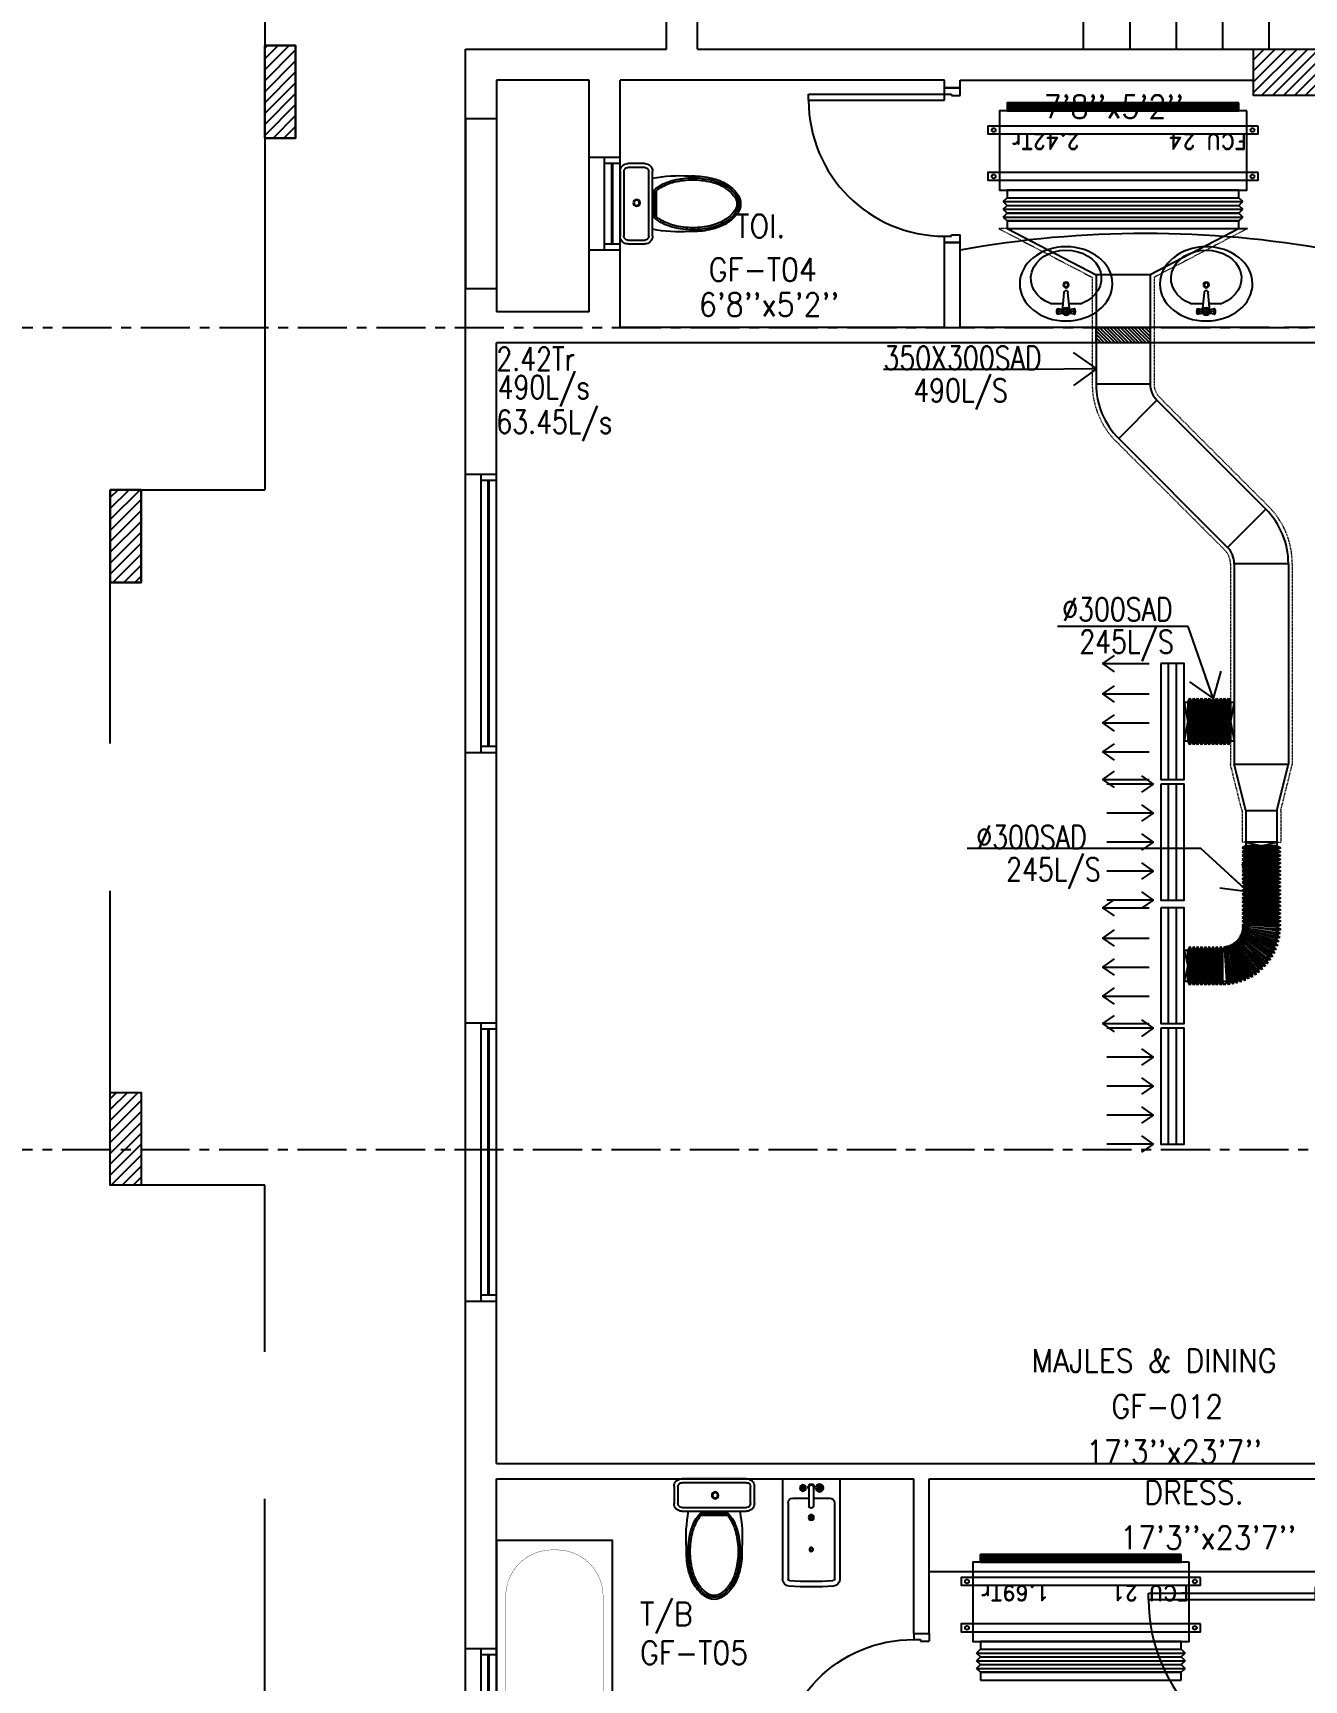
# Model space of a CAD drawing. Header units: millimetres. Extents: x -1288794 to 2153086, y -2701644 to -1428868.
# Drawn here: x 965109 to 973335, y -1504121 to -1493463 of the extents above; entities that cross this region are included whole.
import ezdxf

# ---------------------------------------------------------------- set-up
doc = ezdxf.new("R2010")
doc.units = ezdxf.units.MM
doc.header["$LTSCALE"] = 100
for name, pattern in [('CENTER', [50.8, 31.75, -6.35, 6.35, -6.35]), ('DASHED2', [9.525, 6.35, -3.175]), ('HIDDEN', [9.525, 6.35, -3.175])]:
    doc.linetypes.add(name, pattern=pattern)
for name, color, linetype in [('A-ANNO-TEXT', 8, 'Continuous'), ('A-DOOR', 4, 'Continuous'), ('A-FLOR-OVHD', 4, 'DASHED2'), ('A-FLOR-PFIX', 8, 'Continuous'), ('A-FLOR-SPCL', 8, 'Continuous'), ('A-GLAZ', 5, 'Continuous'), ('A-GRID', 253, 'CENTER'), ('A-WALL-FULL', 8, 'Continuous'), ('AC-FD', 1, 'Continuous'), ('AC-HLTEXT', 100, 'Continuous'), ('AC-SAD', 3, 'Continuous'), ('AC-SAD TEXT', 3, 'Continuous'), ('FCU-AC', 160, 'Continuous'), ('RETURN GRILL RIGHT', 1, 'Continuous'), ('S-COL- HACT.', 9, 'Continuous'), ('S-COL.', 8, 'Continuous'), ('SUPPLY GRILL RIGHT', 3, 'Continuous')]:
    doc.layers.add(name, color=color, linetype=linetype)
doc.layers.add('INSULATION', color=1, linetype='Continuous', lineweight=5)
doc.styles.add('ROMAND', font='romand')
doc.styles.add('ROMANS', font='romans.shx', dxfattribs={"width": 0.8})
doc.styles.add('SIMPLEX', font='simplex.shx', dxfattribs={"width": 0.8})
doc.dimstyles.new('100 of DIM2', dxfattribs={"dimscale": 0, "dimtxt": 200, "dimasz": 150, "dimexe": 75, "dimexo": 200, "dimgap": 75, "dimtad": 1, "dimdec": 0, "dimrnd": 5, "dimzin": 0, "dimdsep": 46, "dimtxsty": 'ROMANS', "dimblk": 'ARCHTICK', "dimcen": 100, "dimclrd": 94, "dimclre": 94, "dimclrt": 2, "dimadec": 0, "dimazin": 0, "dimtfac": 1, "dimtdec": 0, "dimtofl": 0, "dimtmove": 2, "dimatfit": 3, "dimldrblk": 'OPEN90', "dimfxl": 75, "dimtolj": 1, "dimtzin": 0, "dimarcsym": 0})
pattern_1 = [(45, (2089964.023, -1109556.65), (-35.355339, 35.355339), [])]

# ---------------------------------------------------------------- blocks, each defined once
blk = doc.blocks.new('BIDET-1')
for p, q in [((175, 0), (-175, 0)), ((-185, -10), (-185, -649)), ((-39, -59), (-69, -59)), ((-54, -44), (-54, -74)), ((-15, -54), (-15, -174)), ((15, -54), (15, -174)), ((39, -59), (69, -59)), ((54, -44), (54, -74)), ((185, -10), (185, -649)), ((-150, -155), (-150, -649)), ((-15, -125), (-120, -125)), ((120, -125), (15, -125)), ((150, -155), (150, -649)), ((12, -250), (-12, -250)), ((-9, -259), (9, -241)), ((-9, -241), (9, -259)), ((0, -238), (0, -262))]:
    blk.add_line(p, q)
for centre, radius in [((-54, -59), 25), ((-54, -59), 20), ((-54, -59), 15.2), ((-54, -59), 10.2), ((54, -59), 20), ((54, -59), 15.2), ((54, -59), 10.2), ((0, -250), 17.5), ((0, -250), 12.5), ((0, -457), 12.5), ((0, -457), 10)]:
    blk.add_circle(centre, radius)
for centre, radius, start, end in [((-175, -10), 10, 90, 180), ((175, -10), 10, 0, 90), ((0, -54), 20, 318.5904, 221.4096), ((0, -54), 15, 0, 180), ((-120, -155), 30, 90, 180), ((0, -174), 15, 180, 0), ((120, -155), 30, 0, 90), ((-140, -649), 45, 180, 265.2062), ((-140, -649), 10, 180, 265.2062), ((0, 1020), 1720, 265.2062, 274.7938), ((0, 1020), 1685, 265.2062, 274.7938), ((140, -649), 10, 274.7938, 0), ((140, -649), 45, 274.7938, 0)]:
    blk.add_arc(centre, radius, start, end)
blk = doc.blocks.new('D-120-R1')
for p, q in [((-80, 1180), (-40, 1180)), ((-80, 1180), (-80, 100)), ((-40, 1180), (-40, 55)), ((-1200, 100), (-1160, 100)), ((-1200, 100), (-1200, 0)), ((-1160, 100), (-1160, 55)), ((-1160, 55), (-1150, 55)), ((-1150, 55), (-1150, 0)), ((-80, 100), (0, 100)), ((-50, 55), (-40, 55)), ((-50, 55), (-50, 0)), ((-50, 0), (0, 0)), ((0, 100), (0, 0)), ((-1200, 0), (-1150, 0))]:
    blk.add_line(p, q)
at = {"linetype": 'Continuous'}
blk.add_arc((-80, 100), 1080, 90, 180, dxfattribs=at)
blk = doc.blocks.new('D-100-R1')
for p, q in [((-80, 980), (-80, 100)), ((-80, 980), (-40, 980)), ((-40, 980), (-40, 55)), ((-1000, 100), (-1000, 0)), ((-1000, 100), (-960, 100)), ((-960, 100), (-960, 55)), ((-960, 55), (-950, 55)), ((-950, 55), (-950, 0)), ((-80, 100), (0, 100)), ((-50, 55), (-50, 0)), ((-50, 55), (-40, 55)), ((-50, 0), (0, 0)), ((0, 100), (0, 0)), ((-1000, 0), (-950, 0))]:
    blk.add_line(p, q)
at = {"linetype": 'Continuous'}
blk.add_arc((-80, 100), 880, 90, 180, dxfattribs=at)
blk = doc.blocks.new('WC-1')
for p, q in [((-210, 0), (210, 0)), ((-260, -160), (-260, -50)), ((-235, -160), (-235, -50)), ((-210, -25), (210, -25)), ((235, -50), (235, -160)), ((260, -50), (260, -160)), ((210, -185), (-210, -185)), ((210, -210), (-210, -210)), ((91, -223), (-91, -223)), ((86, -235), (-86, -235))]:
    blk.add_line(p, q)
for radius in [22.1, 17.1]:
    blk.add_circle((-6, -107), radius)
for centre, radius, start, end in [((-210, -50), 50, 90, 180), ((-210, -50), 25, 90, 180), ((210, -50), 50, 360, 90), ((210, -50), 25, 360, 90), ((-210, -160), 50, 180, 270), ((-210, -160), 25, 180, 270), ((722, -383), 904, 168.9529, 184.0632), ((210, -160), 25, 270, 360), ((210, -160), 50, 270, 360), ((178, -428), 341, 149.8586, 166.4766), ((178, -428), 328, 149.8586, 166.4766), ((69, -365), 214, 138.4152, 149.8586), ((69, -365), 201, 139.9943, 149.8586), ((-69, -365), 201, 30.1414, 40.0057), ((-69, -365), 214, 30.1414, 41.5848), ((-178, -428), 328, 13.5234, 30.1414), ((-178, -428), 341, 13.5234, 30.1414), ((352, -470), 520, 166.4766, 180), ((352, -470), 507, 166.4766, 180), ((-352, -470), 507, 360, 13.5234), ((-352, -470), 520, 360, 13.5234), ((352, -470), 532, 177.5541, 180), ((352, -470), 532, 180, 193.5234), ((352, -470), 520, 180, 193.5234), ((352, -470), 507, 180, 193.5234), ((-352, -470), 507, 346.4766, 360), ((-352, -470), 520, 346.4766, 360), ((-352, -470), 532, 346.4766, 360), ((-352, -470), 532, 360, 2.4459), ((178, -512), 353, 193.5234, 210.1414), ((178, -512), 341, 193.5234, 210.1414), ((178, -512), 328, 193.5234, 210.1414), ((-178, -512), 328, 329.8586, 346.4766), ((-178, -512), 341, 329.8586, 346.4766), ((-178, -512), 353, 329.8586, 346.4766), ((69, -575), 226, 210.1414, 234.4972), ((69, -575), 214, 210.1414, 234.4972), ((69, -575), 201, 210.1414, 234.4972), ((0, -672), 83.4, 234.4972, 270), ((0, -672), 83.4, 270, 305.5028), ((-69, -575), 201, 305.5028, 329.8586), ((-69, -575), 214, 305.5028, 329.8586), ((-69, -575), 226, 305.5028, 329.8586), ((0, -672), 108, 234.4972, 270), ((0, -672), 95.9, 234.4972, 270), ((0, -672), 95.9, 270, 305.5028), ((0, -672), 108, 270, 305.5028)]:
    blk.add_arc(centre, radius, start, end)
at = {"linetype": 'Continuous', "ltscale": 50}
blk.add_arc((-722, -383), 904, 355.9368, 11.0471, dxfattribs=at)
blk = doc.blocks.new('BT-2')
blk.add_lwpolyline([(0, 750), (1700, 750), (1700, 0), (0, 0)], close=True)
at = {"const_width": 2}
blk.add_lwpolyline([(60, 690), (1340, 690, -0.414214), (1640, 390), (1640, 360, -0.414214), (1340, 60), (60, 60)], format="xyb", close=True, dxfattribs=at)
blk.add_circle((125, 375), 31.9)
blk = doc.blocks.new('W-60')
for p, q in [((600, 100), (0, 100)), ((600, 0), (0, 0)), ((40, 0), (40, 100)), ((560, 100), (560, 0))]:
    blk.add_line(p, q)
at = {"linetype": 'Continuous'}
for p, q in [((560, 53), (40, 53)), ((560, 47), (40, 47))]:
    blk.add_line(p, q, dxfattribs=at)
blk = doc.blocks.new('W-180')
for p, q in [((1800, 100), (0, 100)), ((1800, 0), (0, 0)), ((40, 0), (40, 100)), ((1760, 100), (1760, 0))]:
    blk.add_line(p, q)
at = {"linetype": 'Continuous'}
for p, q in [((1760, 53), (40, 53)), ((1760, 47), (40, 47))]:
    blk.add_line(p, q, dxfattribs=at)
blk = doc.blocks.new('LAV-2')
for p, q in [((-102, 330), (-23, 330)), ((-21, 393), (-55, 399)), ((-21, 369), (-55, 363)), ((-24, 385), (-49, 381)), ((-24, 377), (-49, 381)), ((-25, 381), (-13, 258)), ((-19, 381), (17, 381)), ((-1, 363), (-1, 399)), ((23, 381), (11, 257)), ((53, 399), (20, 393)), ((53, 363), (20, 369)), ((21, 329), (101, 329)), ((47, 381), (23, 385)), ((47, 381), (23, 376))]:
    blk.add_line(p, q)
for centre, radius in [((-1, 381), 24), ((-1, 381), 18), ((-1, 209), 18), ((-1, 209), 13.2)]:
    blk.add_circle(centre, radius)
blk.add_arc((-1, 257), 12, 179.8053, 359.8053)
for centre, major_axis, ratio in [((-1, 202), (-300, 1), 0.8), ((53, 381), (0.1, 18), 0.333333)]:
    blk.add_ellipse(centre, major_axis=major_axis, ratio=ratio)
blk.add_ellipse((-1, 166), major_axis=(-228, 1), ratio=0.8, start_param=5.174, end_param=10.533963)
at = {"extrusion": (0, 0, -1)}
blk.add_ellipse((-55, 381), major_axis=(0.1, 18), ratio=0.333333, dxfattribs=at)
for points, knots in [([(-55, 365), (-55, 366), (-55, 366), (-55, 366), (-55, 366), (-56, 367), (-56, 368), (-57, 370), (-57, 371), (-58, 374), (-58, 375), (-58, 379), (-58, 381), (-58, 386), (-58, 388), (-57, 392), (-57, 393), (-56, 394), (-56, 395), (-55, 396), (-55, 396), (-55, 396), (-55, 397), (-55, 397)], [3.378318, 3.378318, 3.378318, 3.378318, 3.519844, 3.519844, 3.66137, 3.66137, 3.925951, 3.925951, 4.190531, 4.190531, 4.455112, 4.455112, 4.86737, 4.86737, 5.279628, 5.279628, 5.565785, 5.565785, 5.785568, 5.785568, 5.957, 5.957, 6.04646, 6.04646, 6.04646, 6.04646]), ([(-55, 397), (-55, 397), (-54, 396), (-54, 396), (-54, 396), (-53, 395), (-53, 394), (-52, 392), (-52, 391), (-52, 388), (-51, 387), (-51, 383), (-51, 381), (-51, 376), (-52, 374), (-52, 370), (-53, 369), (-53, 368), (-54, 367), (-54, 366), (-54, 366), (-55, 366), (-55, 365), (-55, 365)], [0.236726, 0.236726, 0.236726, 0.236726, 0.378252, 0.378252, 0.519778, 0.519778, 0.784358, 0.784358, 1.048939, 1.048939, 1.313519, 1.313519, 1.725777, 1.725777, 2.138035, 2.138035, 2.424192, 2.424192, 2.643976, 2.643976, 2.815407, 2.815407, 2.904867, 2.904867, 2.904867, 2.904867]), ([(53, 396), (53, 396), (53, 396), (53, 396), (53, 395), (52, 394), (52, 394), (51, 392), (51, 390), (50, 388), (50, 386), (50, 383), (50, 380), (50, 376), (50, 373), (51, 370), (51, 369), (52, 367), (52, 367), (53, 366), (53, 365), (53, 365), (53, 365), (53, 365)], [0.236726, 0.236726, 0.236726, 0.236726, 0.378252, 0.378252, 0.519778, 0.519778, 0.784358, 0.784358, 1.048939, 1.048939, 1.313519, 1.313519, 1.725777, 1.725777, 2.138035, 2.138035, 2.424192, 2.424192, 2.643976, 2.643976, 2.815407, 2.815407, 2.904867, 2.904867, 2.904867, 2.904867]), ([(53, 365), (53, 365), (53, 365), (54, 366), (54, 366), (55, 367), (55, 368), (56, 370), (56, 371), (56, 373), (57, 375), (57, 379), (57, 381), (57, 386), (56, 388), (56, 391), (55, 392), (55, 394), (54, 395), (54, 396), (54, 396), (54, 396), (53, 396), (53, 396)], [3.378318, 3.378318, 3.378318, 3.378318, 3.519844, 3.519844, 3.66137, 3.66137, 3.925951, 3.925951, 4.190531, 4.190531, 4.455112, 4.455112, 4.86737, 4.86737, 5.279628, 5.279628, 5.565785, 5.565785, 5.785568, 5.785568, 5.957, 5.957, 6.04646, 6.04646, 6.04646, 6.04646])]:
    blk.add_open_spline(points, degree=3, knots=knots)
blk = doc.blocks.new('fcu 2 tr')
h = blk.add_hatch()
h.set_pattern_fill('NET', color=3)
h.paths.add_polyline_path([(80954, -1588493), (79654, -1588493), (79654, -1588543), (80954, -1588543)])
at = {"layer": 'FCU-AC', "color": 1}
for p, q in [((80954, -1587730), (79654, -1587730)), ((79654, -1587730), (79654, -1587780)), ((80954, -1587780), (80954, -1587730)), ((79654, -1587780), (80954, -1587780)), ((80954, -1587930), (79654, -1587930)), ((79654, -1587930), (79654, -1587980)), ((80954, -1587980), (80954, -1587930)), ((79654, -1587980), (80954, -1587980))]:
    blk.add_line(p, q, dxfattribs=at)
at = {"layer": 'FCU-AC'}
for p, q in [((79654, -1587780), (79629, -1587805)), ((80979, -1587805), (79629, -1587805)), ((79654, -1587830), (79629, -1587805)), ((79654, -1587830), (79629, -1587855)), ((80954, -1587780), (79654, -1587780)), ((80954, -1587830), (79654, -1587830)), ((80954, -1587830), (79654, -1587830)), ((80954, -1587780), (80979, -1587805)), ((80954, -1587830), (80979, -1587805)), ((80954, -1587830), (80979, -1587855)), ((80979, -1587855), (79629, -1587855)), ((79654, -1587880), (79629, -1587855)), ((79654, -1587880), (79629, -1587905)), ((80979, -1587905), (79629, -1587905)), ((79654, -1587930), (79629, -1587905)), ((80954, -1587880), (79654, -1587880)), ((80954, -1587880), (79654, -1587880)), ((80954, -1587880), (80979, -1587855)), ((80954, -1587880), (80979, -1587905)), ((80954, -1587930), (80979, -1587905))]:
    blk.add_line(p, q, dxfattribs=at)
at = {"layer": 'FCU-AC', "color": 6}
for points in [[(79529, -1588093), (81079, -1588093), (81079, -1588043), (79529, -1588043)], [(79529, -1588393), (81079, -1588393), (81079, -1588343), (79529, -1588343)]]:
    blk.add_lwpolyline(points, close=True, dxfattribs=at)
at = {"layer": 'FCU-AC'}
blk.add_lwpolyline([(79604, -1588493), (81004, -1588493), (81004, -1587980), (79604, -1587980)], close=True, dxfattribs=at)
at = {"layer": 'FCU-AC', "color": 3}
blk.add_lwpolyline([(79654, -1588543), (80954, -1588543), (80954, -1588493), (79654, -1588493)], close=True, dxfattribs=at)
at = {"layer": 'FCU-AC', "color": 6}
for centre in [(79566, -1588068), (81041, -1588068), (79566, -1588368), (81041, -1588368)]:
    blk.add_circle(centre, 12.5, dxfattribs=at)
blk = doc.blocks.new('_ArchTick')
at = {"color": 0, "linetype": 'ByBlock', "const_width": 0.15}
blk.add_lwpolyline([(-0.5, -0.5), (0.5, 0.5)], dxfattribs=at)
blk = doc.blocks.new('*U314')
at = {"layer": 'AC-SAD'}
for p, q in [((-25, 0, 0), (-12.5, 25, 0)), ((-12.5, 25, 0), (-12.5, -225, 0)), ((-12.5, 25, 0), (0, 0, 0)), ((-25, 0, 0), (-25, -200, 0)), ((-25, -200, 0), (-12.5, -225, 0)), ((-12.5, -225, 0), (0, -200, 0))]:
    blk.add_line(p, q, dxfattribs=at)
blk = doc.blocks.new('*U315')
at = {"layer": 'AC-SAD', "color": 0, "linetype": 'ByBlock', "lineweight": -2, "transparency": 16777216}
for p, rotation in [((973127, -1499394, 0), 245.4446659229591), ((973137, -1499371, 0), 249.5372216024651), ((973145, -1499347, 0), 253.6297772819709), ((973151, -1499323, 0), 257.7223329614765), ((973155, -1499298, 0), 261.814888640982), ((973159, -1499249, 0), 269.9999999999933), ((973158, -1499274, 0), 265.9074443204876), ((972834, -1499598, 0), 184.0563307303722), ((972858, -1499595, 0), 188.1488864098778), ((972883, -1499591, 0), 192.2414420893836), ((972907, -1499585, 0), 196.3339977688895), ((972931, -1499577, 0), 200.4265534483953), ((972954, -1499567, 0), 204.5191091279013), ((972976, -1499556, 0), 208.6116648074071), ((972998, -1499543, 0), 212.7042204869129), ((973018, -1499529, 0), 216.7967761664187), ((973038, -1499513, 0), 220.8893318459246), ((973056, -1499496, 0), 224.9818875254303), ((973073, -1499478, 0), 229.074443204936), ((973089, -1499458, 0), 233.1669988844416), ((973103, -1499438, 0), 237.2595545639475), ((973116, -1499416, 0), 241.3521102434533)]:
    blk.add_blockref('*U314', p, dxfattribs=dict(at, rotation=rotation))
blk = doc.blocks.new('fcu 2.5 tr')
h = blk.add_hatch()
h.set_pattern_fill('NET', color=3)
h.paths.add_polyline_path([(83172, -1587743), (81672, -1587743), (81672, -1587793), (83172, -1587793)])
at = {"layer": 'FCU-AC', "color": 1}
for p, q in [((83172, -1586980), (81672, -1586980)), ((81672, -1586980), (81672, -1587030)), ((83172, -1587030), (83172, -1586980)), ((81672, -1587030), (83172, -1587030)), ((83172, -1587180), (81672, -1587180)), ((81672, -1587180), (81672, -1587230)), ((83172, -1587230), (83172, -1587180)), ((81672, -1587230), (83172, -1587230))]:
    blk.add_line(p, q, dxfattribs=at)
at = {"layer": 'FCU-AC'}
for p, q in [((81672, -1587030), (81647, -1587055)), ((83197, -1587055), (81647, -1587055)), ((81672, -1587080), (81647, -1587055)), ((81672, -1587080), (81647, -1587105)), ((83172, -1587030), (81672, -1587030)), ((83172, -1587080), (81672, -1587080)), ((83172, -1587080), (81672, -1587080)), ((83197, -1587055), (83172, -1587030)), ((83197, -1587055), (83172, -1587080)), ((83197, -1587105), (83172, -1587080)), ((83197, -1587105), (81647, -1587105)), ((81672, -1587130), (81647, -1587105)), ((81672, -1587130), (81647, -1587155)), ((83197, -1587155), (81647, -1587155)), ((81672, -1587180), (81647, -1587155)), ((83172, -1587130), (81672, -1587130)), ((83172, -1587130), (81672, -1587130)), ((83197, -1587105), (83172, -1587130)), ((83197, -1587155), (83172, -1587130)), ((83197, -1587155), (83172, -1587180))]:
    blk.add_line(p, q, dxfattribs=at)
at = {"layer": 'FCU-AC', "color": 6}
for points in [[(81547, -1587343), (83297, -1587343), (83297, -1587293), (81547, -1587293)], [(81547, -1587643), (83297, -1587643), (83297, -1587593), (81547, -1587593)]]:
    blk.add_lwpolyline(points, close=True, dxfattribs=at)
at = {"layer": 'FCU-AC'}
blk.add_lwpolyline([(81622, -1587743), (83222, -1587743), (83222, -1587230), (81622, -1587230)], close=True, dxfattribs=at)
at = {"layer": 'FCU-AC', "color": 3}
blk.add_lwpolyline([(81672, -1587793), (83172, -1587793), (83172, -1587743), (81672, -1587743)], close=True, dxfattribs=at)
at = {"layer": 'FCU-AC', "color": 6}
for centre in [(81584, -1587318), (83259, -1587318), (81584, -1587618), (83259, -1587618)]:
    blk.add_circle(centre, 12.5, dxfattribs=at)
blk = doc.blocks.new('SUPPLY GRILL RIGHT')
at = {"layer": 'SUPPLY GRILL RIGHT'}
for p, q in [((375, 25), (-375, 25)), ((375, -25), (375, 25)), ((375, -25), (-375, -25)), ((375, -75), (375, -25))]:
    blk.add_line(p, q, dxfattribs=at)
blk.add_lwpolyline([(-375, -75), (375, -75), (375, 75), (-375, 75)], close=True, dxfattribs=at)
for points in [[(-375, -450), (-375, -150)], [(-178.5, -450), (-178.5, -150)], [(9, -450), (9, -150)], [(196.5, -450), (196.5, -150)], [(375, -450), (375, -150)]]:
    blk.add_leader(points, dimstyle='100 of DIM2', override={"dimscale": 1, "dimasz": 75, "dimtad": 0, "dimclrd": 0, "dimfxl": 0.2}, dxfattribs=at)
blk = doc.blocks.new('RETURN GRILL RIGHT')
at = {"layer": 'RETURN GRILL RIGHT'}
for p, q in [((375, 25), (-375, 25)), ((375, -25), (-375, -25))]:
    blk.add_line(p, q, dxfattribs=at)
blk.add_lwpolyline([(-375, -75), (375, -75), (375, 75), (-375, 75)], close=True, dxfattribs=at)
for points in [[(-375, -125), (-375, -425)], [(-187.5, -125), (-187.5, -425)], [(0, -125), (0, -425)], [(187.5, -125), (187.5, -425)], [(375, -125), (375, -425)]]:
    blk.add_leader(points, dimstyle='100 of DIM2', override={"dimscale": 1, "dimasz": 75, "dimtad": 0, "dimclrd": 0, "dimfxl": 0.2}, dxfattribs=at)

msp = doc.modelspace()

# ---------------------------------------------------------------- hatches: boundary and pattern name
at = {"layer": 'AC-FD', "linetype": 'ByBlock'}
h = msp.add_hatch(dxfattribs=at)
h.set_pattern_fill('ANSI31', color=256, scale=5, angle=90, style=0)
h.set_pattern_definition([(135, (-619437.789, -1557408.634), (-11.22532015, -11.22532015), [])])
h.paths.add_polyline_path([(972339.3, -1495468.7), (972339.3, -1495368.7), (971989.3, -1495368.6), (971989.3, -1495468.6)])
at = {"layer": 'S-COL- HACT.', "linetype": 'Continuous', "ltscale": 3}
h = msp.add_hatch(dxfattribs=at)
h.set_pattern_fill('ANSI31', color=256, scale=400, style=0)
h.set_pattern_definition(pattern_1)
h.paths.add_polyline_path([(966608.8, -1493543.6), (966608.8, -1494143.6), (966808.8, -1494143.6), (966808.8, -1493543.6)])
h = msp.add_hatch(dxfattribs=at)
h.set_pattern_fill('ANSI31', color=256, scale=400, style=0)
h.set_pattern_definition([(45, (1210504.027, -1509993.415), (-35.355339, 35.355339), [])])
h.paths.add_polyline_path([(973608.8, -1493568.6), (973008.8, -1493568.6), (973008.8, -1493868.6), (973608.8, -1493868.6)])
h = msp.add_hatch(dxfattribs=at)
h.set_pattern_fill('ANSI31', color=256, scale=400, style=0)
h.set_pattern_definition(pattern_1)
h.paths.add_polyline_path([(965608.8, -1496418.6), (965608.8, -1497018.6), (965808.8, -1497018.6), (965808.8, -1496418.6)])
h = msp.add_hatch(dxfattribs=at)
h.set_pattern_fill('ANSI31', color=256, scale=400, style=0)
h.set_pattern_definition(pattern_1)
h.paths.add_polyline_path([(965608.8, -1500918.6), (965608.8, -1500318.6), (965808.8, -1500318.6), (965808.8, -1500918.6)])

# ---------------------------------------------------------------- linework, layer by layer
at = {"layer": 'A-FLOR-OVHD', "linetype": 'Continuous', "ltscale": 3}
for p in [(966608.8, -1486718.6), (966608.8, -1486718.6), (965608.8, -1496418.6), (965608.8, -1496418.6)]:
    msp.add_line(p, (966608.8, -1496418.6), dxfattribs=at)
at = {"layer": 'A-FLOR-OVHD', "ltscale": 3}
msp.add_lwpolyline([(993608.8, -1509268.6), (993608.8, -1510568.6), (980808.8, -1510568.6), (980808.8, -1509268.6), (979508.8, -1509268.6), (979508.8, -1510568.6), (975208.8, -1510568.6), (975208.8, -1510168.6), (973608.8, -1510168.6), (973608.8, -1510568.6), (966608.8, -1510568.6), (966608.8, -1500918.6), (965608.8, -1500918.6), (965608.8, -1496418.6)], dxfattribs=at)
msp.add_lwpolyline([(993608.8, -1509268.6), (993608.8, -1510568.6), (980808.8, -1510568.6), (980808.8, -1509268.6), (979508.8, -1509268.6), (979508.8, -1510568.6), (975208.8, -1510568.6), (975208.8, -1510168.6), (973608.8, -1510168.6), (973608.8, -1510568.6), (966608.8, -1510568.6), (966608.8, -1500918.6), (965608.8, -1500918.6), (965608.8, -1496418.6)], dxfattribs=at)
at = {"layer": 'A-FLOR-SPCL', "ltscale": 3}
for p, q in [((971908.8, -1493568.6), (971908.8, -1491568.6)), ((972208.8, -1493568.6), (972208.8, -1491568.6)), ((972508.8, -1493568.6), (972508.8, -1491568.6)), ((972808.8, -1493568.6), (972808.8, -1491568.6)), ((973108.8, -1493568.6), (973108.8, -1491568.6)), ((970908.8, -1503418.6), (973408.8, -1503418.6))]:
    msp.add_line(p, q, dxfattribs=at)
msp.add_arc((972308.8, -1501493), 6732.1, 79.7322, 100.2678, dxfattribs=at)
at = {"layer": 'A-GLAZ', "ltscale": 3}
for p, q in [((967908.8, -1494018.6), (967908.8, -1495118.6)), ((968108.8, -1494018.6), (968108.8, -1495118.6)), ((968708.8, -1494868.6), (968708.8, -1494268.6)), ((967908.8, -1498118.6), (967908.8, -1496318.6)), ((967908.8, -1501668.6), (967908.8, -1499868.6)), ((967908.8, -1504518.6), (967908.8, -1503918.6))]:
    msp.add_line(p, q, dxfattribs=at)
at = {"layer": 'A-GRID', "ltscale": 0.1}
for p, q in [((956155.5, -1495368.6), (999695.1, -1495368.6)), ((956153, -1500687.6), (999692.6, -1500687.6))]:
    msp.add_line(p, q, dxfattribs=at)
at = {"layer": 'A-WALL-FULL', "ltscale": 3}
for p, q in [((969208.8, -1493568.6), (969208.8, -1492568.6)), ((969208.8, -1493568.6), (969208.8, -1492568.6)), ((969408.8, -1493568.6), (969408.8, -1492568.6)), ((969408.8, -1493568.6), (969408.8, -1492568.6)), ((966608.8, -1494143.6, 0), (966608.8, -1493543.6, 0)), ((966608.8, -1493543.6, 0), (966808.8, -1493543.6, 0)), ((966808.8, -1493543.6, 0), (966808.8, -1494143.6, 0)), ((967908.8, -1496318.6), (967908.8, -1493568.6)), ((967908.8, -1493568.6), (969208.8, -1493568.6)), ((967908.8, -1494018.6), (967908.8, -1493568.6)), ((969408.8, -1493568.6), (973008.8, -1493568.6)), ((968108.8, -1493768.6), (968108.8, -1494018.6)), ((968708.8, -1493768.6), (968108.8, -1493768.6)), ((968708.8, -1494268.6), (968708.8, -1493768.6)), ((971008.8, -1493768.6), (968908.8, -1493768.6)), ((968908.8, -1494268.6), (968908.8, -1493768.6)), ((971008.8, -1493818.6), (971008.8, -1493768.6)), ((971108.8, -1493818.6), (971008.8, -1493818.6)), ((971108.8, -1493818.6), (971108.8, -1493768.6)), ((971108.8, -1493768.6), (973008.8, -1493768.6)), ((968108.8, -1494018.6), (967908.8, -1494018.6)), ((966808.8, -1494143.6, 0), (966608.8, -1494143.6, 0)), ((968908.8, -1494268.6), (968708.8, -1494268.6)), ((968908.8, -1494868.6), (968708.8, -1494868.6)), ((968708.8, -1495268.6), (968708.8, -1494868.6)), ((968908.8, -1495368.6), (968908.8, -1494868.6)), ((971008.8, -1495368.6), (971008.8, -1494818.6)), ((971108.8, -1494818.6), (971008.8, -1494818.6)), ((971108.8, -1495368.6), (971108.8, -1494818.6)), ((968108.8, -1495118.6), (967908.8, -1495118.6)), ((968108.8, -1495118.6), (968108.8, -1495268.6)), ((968708.8, -1495268.6), (968108.8, -1495268.6)), ((971008.8, -1495368.6), (968908.8, -1495368.6)), ((973108.8, -1495368.6), (971108.8, -1495368.6)), ((973508.8, -1495368.6), (973208.8, -1495368.6)), ((968108.8, -1496318.6), (968108.8, -1495468.6)), ((973408.8, -1495468.6), (968108.8, -1495468.6)), ((967908.8, -1496318.6), (968108.8, -1496318.6)), ((965608.8, -1497018.6, 0), (965608.8, -1496418.6)), ((965608.8, -1496418.6), (965808.8, -1496418.6, 0)), ((965808.8, -1496418.6, 0), (965808.8, -1497018.6, 0)), ((965808.8, -1497018.6, 0), (965608.8, -1497018.6, 0)), ((967908.8, -1499868.6), (967908.8, -1498118.6)), ((967908.8, -1498118.6), (968108.8, -1498118.6)), ((968108.8, -1499868.6), (968108.8, -1498118.6)), ((967908.8, -1499868.6), (968108.8, -1499868.6)), ((965608.8, -1500918.6), (965608.8, -1500318.6, 0)), ((965608.8, -1500318.6, 0), (965808.8, -1500318.6)), ((965808.8, -1500318.6), (965808.8, -1500918.6)), ((965808.8, -1500918.6), (965608.8, -1500918.6)), ((967908.8, -1502918.6), (967908.8, -1501668.6)), ((967908.8, -1501668.6), (968108.8, -1501668.6)), ((968108.8, -1502718.6), (968108.8, -1501668.6)), ((968108.8, -1502718.6), (973408.8, -1502718.6)), ((968108.8, -1502818.6), (970808.8, -1502818.6)), ((968108.8, -1503918.6), (968108.8, -1502818.6)), ((970808.8, -1503818.6), (970808.8, -1502818.6)), ((970908.8, -1503818.6), (970908.8, -1502818.6)), ((970908.8, -1502818.6), (973408.8, -1502818.6)), ((967908.8, -1502918.6), (967908.8, -1502918.6)), ((967908.8, -1503918.6), (967908.8, -1502918.6)), ((970808.8, -1503818.6), (970908.8, -1503818.6)), ((968108.8, -1503918.6), (967908.8, -1503918.6))]:
    msp.add_line(p, q, dxfattribs=at)
at = {"layer": 'A-WALL-FULL', "linetype": 'Continuous', "ltscale": 3}
for points in [[(965608.8, -1496418.6), (965808.8, -1496418.6), (965808.8, -1497018.6), (965608.8, -1497018.6)], [(965608.8, -1500318.6), (965808.8, -1500318.6), (965808.8, -1500918.6), (965608.8, -1500918.6)]]:
    msp.add_lwpolyline(points, close=True, dxfattribs=at)
at = {"layer": 'AC-FD', "linetype": 'ByBlock'}
msp.add_lwpolyline([(971989.3, -1495468.6), (971989.3, -1495368.6), (972339.3, -1495368.7), (972339.3, -1495468.7)], close=True, dxfattribs=at)
at = {"layer": 'AC-SAD'}
for p, q in [((972914.3, -1494629.5), (971414.3, -1494629.5)), ((971414.3, -1494729.5), (971989.3, -1495029.5)), ((972914.3, -1494729.5), (972339.3, -1495029.5)), ((972914.3, -1494729.5), (972968.3, -1494729.5)), ((972339.3, -1495029.5), (971989.3, -1495029.5)), ((971989.3, -1495029.5), (971989.3, -1495734)), ((972339.3, -1495029.5), (972339.3, -1495734)), ((971989.3, -1495734), (972339.3, -1495734)), ((972135.7, -1496087.6), (972383.2, -1495840.1)), ((972383.2, -1495840.1), (973087.4, -1496544.3)), ((972135.7, -1496087.6), (972839.9, -1496791.8)), ((973087.4, -1496544.3, 0), (972839.9, -1496791.8)), ((972883.8, -1496897.8), (972883.8, -1498193.6)), ((973233.8, -1496897.8), (972883.8, -1496897.8)), ((973233.8, -1496897.8), (973233.8, -1498193.6)), ((972558.8, -1497793.6), (972558.8, -1498043.6)), ((972558.8, -1497793.6), (972583.8, -1497918.6)), ((972558.8, -1497793.6), (972883.8, -1497793.6)), ((972583.8, -1497793.6), (972596.3, -1497768.6)), ((972583.8, -1497793.6), (972583.8, -1498043.6)), ((972596.3, -1497768.6), (972596.3, -1498068.6)), ((972596.3, -1497768.6), (972608.8, -1497793.6)), ((972608.8, -1497793.6), (972621.3, -1497768.6)), ((972608.8, -1497793.6), (972608.8, -1498043.6)), ((972621.3, -1497768.6), (972621.3, -1498068.6)), ((972621.3, -1497768.6), (972633.8, -1497793.6)), ((972633.8, -1497793.6), (972646.3, -1497768.6)), ((972633.8, -1497793.6), (972633.8, -1498043.6)), ((972646.3, -1497768.6), (972646.3, -1498068.6)), ((972646.3, -1497768.6), (972658.8, -1497793.6)), ((972658.8, -1497793.6), (972671.3, -1497768.6)), ((972658.8, -1497793.6), (972658.8, -1498043.6)), ((972671.3, -1497768.6), (972671.3, -1498068.6)), ((972671.3, -1497768.6), (972683.8, -1497793.6)), ((972683.8, -1497793.6), (972696.3, -1497768.6)), ((972683.8, -1497793.6), (972683.8, -1498043.6)), ((972696.3, -1497768.6), (972696.3, -1498068.6)), ((972696.3, -1497768.6), (972708.8, -1497793.6)), ((972708.8, -1497793.6), (972721.3, -1497768.6)), ((972708.8, -1497793.6), (972708.8, -1498043.6)), ((972721.3, -1497768.6), (972721.3, -1498068.6)), ((972721.3, -1497768.6), (972733.8, -1497793.6)), ((972733.8, -1497793.6), (972746.3, -1497768.6)), ((972733.8, -1497793.6), (972733.8, -1498043.6)), ((972746.3, -1497768.6), (972746.3, -1498068.6)), ((972746.3, -1497768.6), (972758.8, -1497793.6)), ((972758.8, -1497793.6), (972771.3, -1497768.6)), ((972758.8, -1497793.6), (972758.8, -1498043.6)), ((972771.3, -1497768.6), (972771.3, -1498068.6)), ((972771.3, -1497768.6), (972783.8, -1497793.6)), ((972783.8, -1497793.6), (972796.3, -1497768.6)), ((972783.8, -1497793.6), (972783.8, -1498043.6)), ((972796.3, -1497768.6), (972796.3, -1498068.6)), ((972796.3, -1497768.6), (972808.8, -1497793.6)), ((972808.8, -1497793.6), (972821.3, -1497768.6)), ((972808.8, -1497793.6), (972808.8, -1498043.6)), ((972821.3, -1497768.6), (972821.3, -1498068.6)), ((972821.3, -1497768.6), (972833.8, -1497793.6)), ((972833.8, -1497793.6), (972846.3, -1497768.6)), ((972833.8, -1497793.6), (972833.8, -1498043.6)), ((972846.3, -1497768.6), (972846.3, -1498068.6)), ((972846.3, -1497768.6), (972858.8, -1497793.6)), ((972858.8, -1497793.6), (972858.8, -1498043.6)), ((972883.8, -1497793.6), (972858.8, -1497918.6)), ((972583.8, -1497918.6), (972558.8, -1498043.6)), ((972858.8, -1497918.6), (972883.8, -1498043.6)), ((972558.8, -1498043.6), (972883.8, -1498043.6)), ((972596.3, -1498068.6), (972583.8, -1498043.6)), ((972608.8, -1498043.6), (972596.3, -1498068.6)), ((972621.3, -1498068.6), (972608.8, -1498043.6)), ((972633.8, -1498043.6), (972621.3, -1498068.6)), ((972646.3, -1498068.6), (972633.8, -1498043.6)), ((972658.8, -1498043.6), (972646.3, -1498068.6)), ((972671.3, -1498068.6), (972658.8, -1498043.6)), ((972683.8, -1498043.6), (972671.3, -1498068.6)), ((972696.3, -1498068.6), (972683.8, -1498043.6)), ((972708.8, -1498043.6), (972696.3, -1498068.6)), ((972721.3, -1498068.6), (972708.8, -1498043.6)), ((972733.8, -1498043.6), (972721.3, -1498068.6)), ((972746.3, -1498068.6), (972733.8, -1498043.6)), ((972758.8, -1498043.6), (972746.3, -1498068.6)), ((972771.3, -1498068.6), (972758.8, -1498043.6)), ((972783.8, -1498043.6), (972771.3, -1498068.6)), ((972796.3, -1498068.6), (972783.8, -1498043.6)), ((972808.8, -1498043.6), (972796.3, -1498068.6)), ((972821.3, -1498068.6), (972808.8, -1498043.6)), ((972833.8, -1498043.6), (972821.3, -1498068.6)), ((972846.3, -1498068.6), (972833.8, -1498043.6)), ((972858.8, -1498043.6), (972846.3, -1498068.6)), ((972883.8, -1498193.6), (973233.8, -1498193.6)), ((972958.8, -1498493.6), (972883.8, -1498193.6)), ((973158.8, -1498493.6), (973233.8, -1498193.6)), ((972958.8, -1498493.6), (972958.8, -1499248.6)), ((972958.8, -1498493.6), (973158.8, -1498493.6)), ((973158.8, -1498493.6), (973158.8, -1499248.6)), ((972958.8, -1498723.6), (972933.8, -1498736.1)), ((973183.8, -1498736.1, 0), (972933.8, -1498736.1)), ((972933.8, -1498736.1), (972958.8, -1498748.6)), ((972958.8, -1498748.6), (972933.8, -1498761.1)), ((973158.8, -1498698.6, 0), (972958.8, -1498698.6)), ((972958.8, -1498698.6), (973058.8, -1498723.6)), ((973158.8, -1498723.6, 0), (972958.8, -1498723.6)), ((973158.8, -1498748.6, 0), (972958.8, -1498748.6)), ((973058.8, -1498723.6), (973158.8, -1498698.6, 0)), ((973158.8, -1498723.6), (973183.8, -1498736.1)), ((973183.8, -1498736.1), (973158.8, -1498748.6)), ((973158.8, -1498748.6), (973183.8, -1498761.1)), ((973183.8, -1498761.1, 0), (972933.8, -1498761.1)), ((972933.8, -1498761.1), (972958.8, -1498773.6)), ((972958.8, -1498773.6), (972933.8, -1498786.1)), ((973183.8, -1498786.1, 0), (972933.8, -1498786.1)), ((972933.8, -1498786.1), (972958.8, -1498798.6)), ((972958.8, -1498798.6), (972933.8, -1498811.1)), ((973183.8, -1498811.1, 0), (972933.8, -1498811.1)), ((972933.8, -1498811.1), (972958.8, -1498823.6)), ((972958.8, -1498823.6), (972933.8, -1498836.1)), ((973183.8, -1498836.1, 0), (972933.8, -1498836.1)), ((972933.8, -1498836.1), (972958.8, -1498848.6)), ((972958.8, -1498848.6), (972933.8, -1498861.1)), ((973158.8, -1498773.6, 0), (972958.8, -1498773.6)), ((973158.8, -1498798.6, 0), (972958.8, -1498798.6)), ((973158.8, -1498823.6, 0), (972958.8, -1498823.6)), ((973158.8, -1498848.6, 0), (972958.8, -1498848.6)), ((973183.8, -1498761.1), (973158.8, -1498773.6)), ((973158.8, -1498773.6), (973183.8, -1498786.1)), ((973183.8, -1498786.1), (973158.8, -1498798.6)), ((973158.8, -1498798.6), (973183.8, -1498811.1)), ((973183.8, -1498811.1), (973158.8, -1498823.6)), ((973158.8, -1498823.6), (973183.8, -1498836.1)), ((973183.8, -1498836.1), (973158.8, -1498848.6)), ((973158.8, -1498848.6), (973183.8, -1498861.1)), ((973183.8, -1498861.1, 0), (972933.8, -1498861.1)), ((972933.8, -1498861.1), (972958.8, -1498873.6)), ((972958.8, -1498873.6, 0), (972933.8, -1498886.1, 0)), ((973183.8, -1498886.1), (972933.8, -1498886.1, 0)), ((972933.8, -1498886.1, 0), (972958.8, -1498898.6, 0)), ((972958.8, -1498898.6, 0), (972933.8, -1498911.1, 0)), ((973183.8, -1498911.1), (972933.8, -1498911.1, 0)), ((972933.8, -1498911.1, 0), (972958.8, -1498923.6, 0)), ((972958.8, -1498923.6, 0), (972933.8, -1498936.1, 0)), ((973183.8, -1498936.1), (972933.8, -1498936.1, 0)), ((972933.8, -1498936.1, 0), (972958.8, -1498948.6, 0)), ((972958.8, -1498948.6, 0), (972933.8, -1498961.1, 0)), ((973183.8, -1498961.1), (972933.8, -1498961.1, 0)), ((972933.8, -1498961.1, 0), (972958.8, -1498973.6, 0)), ((973158.8, -1498873.6), (972958.8, -1498873.6, 0)), ((973158.8, -1498898.6), (972958.8, -1498898.6, 0)), ((973158.8, -1498923.6), (972958.8, -1498923.6, 0)), ((973158.8, -1498948.6), (972958.8, -1498948.6, 0)), ((973183.8, -1498861.1), (973158.8, -1498873.6)), ((973158.8, -1498873.6, 0), (973183.8, -1498886.1, 0)), ((973183.8, -1498886.1, 0), (973158.8, -1498898.6, 0)), ((973158.8, -1498898.6, 0), (973183.8, -1498911.1, 0)), ((973183.8, -1498911.1, 0), (973158.8, -1498923.6, 0)), ((973158.8, -1498923.6, 0), (973183.8, -1498936.1, 0)), ((973183.8, -1498936.1, 0), (973158.8, -1498948.6, 0)), ((973158.8, -1498948.6, 0), (973183.8, -1498961.1, 0)), ((973183.8, -1498961.1, 0), (973158.8, -1498973.6, 0)), ((972958.8, -1498973.6, 0), (972933.8, -1498986.1, 0)), ((973183.8, -1498986.1), (972933.8, -1498986.1, 0)), ((972933.8, -1498986.1, 0), (972958.8, -1498998.6, 0)), ((972958.8, -1498998.6, 0), (972933.8, -1499011.1, 0)), ((973183.8, -1499011.1), (972933.8, -1499011.1, 0)), ((972933.8, -1499011.1, 0), (972958.8, -1499023.6, 0)), ((972958.8, -1499023.6, 0), (972933.8, -1499036.1, 0)), ((973183.8, -1499036.1), (972933.8, -1499036.1, 0)), ((972933.8, -1499036.1, 0), (972958.8, -1499048.6, 0)), ((972958.8, -1499048.6, 0), (972933.8, -1499061.1, 0)), ((973183.8, -1499061.1), (972933.8, -1499061.1, 0)), ((972933.8, -1499061.1, 0), (972958.8, -1499073.6, 0)), ((973158.8, -1498973.6), (972958.8, -1498973.6, 0)), ((973158.8, -1498998.6), (972958.8, -1498998.6, 0)), ((973158.8, -1499023.6), (972958.8, -1499023.6, 0)), ((973158.8, -1499048.6), (972958.8, -1499048.6, 0)), ((973158.8, -1498973.6, 0), (973183.8, -1498986.1, 0)), ((973183.8, -1498986.1, 0), (973158.8, -1498998.6, 0)), ((973158.8, -1498998.6, 0), (973183.8, -1499011.1, 0)), ((973183.8, -1499011.1, 0), (973158.8, -1499023.6, 0)), ((973158.8, -1499023.6, 0), (973183.8, -1499036.1, 0)), ((973183.8, -1499036.1, 0), (973158.8, -1499048.6, 0)), ((973158.8, -1499048.6, 0), (973183.8, -1499061.1, 0)), ((973183.8, -1499061.1, 0), (973158.8, -1499073.6, 0)), ((972958.8, -1499073.6, 0), (972933.8, -1499086.1, 0)), ((973183.8, -1499086.1), (972933.8, -1499086.1, 0)), ((972933.8, -1499086.1, 0), (972958.8, -1499098.6, 0)), ((972958.8, -1499098.6, 0), (972933.8, -1499111.1, 0)), ((973183.8, -1499111.1, 0), (972933.8, -1499111.1, 0)), ((972933.8, -1499111.1, 0), (972958.8, -1499123.6, 0)), ((972958.8, -1499123.6, 0), (972933.8, -1499136.1, 0)), ((973183.8, -1499136.1, 0), (972933.8, -1499136.1, 0)), ((972933.8, -1499136.1, 0), (972958.8, -1499148.6, 0)), ((972958.8, -1499148.6, 0), (972933.8, -1499161.1, 0)), ((973183.8, -1499161.1, 0), (972933.8, -1499161.1, 0)), ((972933.8, -1499161.1, 0), (972958.8, -1499173.6, 0)), ((972958.8, -1499173.6, 0), (972933.8, -1499186.1, 0)), ((973158.8, -1499073.6), (972958.8, -1499073.6, 0)), ((973158.8, -1499098.6, 0), (972958.8, -1499098.6, 0)), ((973158.8, -1499123.6, 0), (972958.8, -1499123.6, 0)), ((973158.8, -1499148.6, 0), (972958.8, -1499148.6, 0)), ((973158.8, -1499173.6, 0), (972958.8, -1499173.6, 0)), ((973158.8, -1499073.6, 0), (973183.8, -1499086.1, 0)), ((973183.8, -1499086.1, 0), (973158.8, -1499098.6, 0)), ((973158.8, -1499098.6, 0), (973183.8, -1499111.1, 0)), ((973183.8, -1499111.1, 0), (973158.8, -1499123.6, 0)), ((973158.8, -1499123.6, 0), (973183.8, -1499136.1, 0)), ((973183.8, -1499136.1, 0), (973158.8, -1499148.6, 0)), ((973158.8, -1499148.6, 0), (973183.8, -1499161.1, 0)), ((973183.8, -1499161.1, 0), (973158.8, -1499173.6, 0)), ((973158.8, -1499173.6, 0), (973183.8, -1499186.1, 0)), ((973183.8, -1499186.1, 0), (972933.8, -1499186.1, 0)), ((972933.8, -1499186.1, 0), (972958.8, -1499198.6, 0)), ((972958.8, -1499198.6, 0), (972933.8, -1499211.1, 0)), ((973183.8, -1499211.1, 0), (972933.8, -1499211.1, 0)), ((972933.8, -1499211.1, 0), (972958.8, -1499223.6, 0)), ((973158.8, -1499198.6, 0), (972958.8, -1499198.6, 0)), ((973183.8, -1499186.1, 0), (973158.8, -1499198.6, 0)), ((973158.8, -1499198.6, 0), (973183.8, -1499211.1, 0)), ((973183.8, -1499211.1, 0), (973158.8, -1499223.6, 0)), ((972596.3, -1499373.6), (972583.8, -1499398.6)), ((972596.3, -1499623.6, 0), (972596.3, -1499373.6)), ((972608.8, -1499398.6), (972596.3, -1499373.6)), ((972621.3, -1499373.6), (972608.8, -1499398.6)), ((972621.3, -1499623.6, 0), (972621.3, -1499373.6)), ((972633.8, -1499398.6), (972621.3, -1499373.6)), ((972646.3, -1499373.6), (972633.8, -1499398.6)), ((972646.3, -1499623.6, 0), (972646.3, -1499373.6)), ((972658.8, -1499398.6), (972646.3, -1499373.6)), ((972671.3, -1499373.6), (972658.8, -1499398.6)), ((972671.3, -1499623.6, 0), (972671.3, -1499373.6)), ((972683.8, -1499398.6), (972671.3, -1499373.6)), ((972696.3, -1499373.6), (972683.8, -1499398.6)), ((972696.3, -1499623.6, 0), (972696.3, -1499373.6)), ((972708.8, -1499398.6), (972696.3, -1499373.6)), ((972721.3, -1499373.6), (972708.8, -1499398.6)), ((972721.3, -1499623.6, 0), (972721.3, -1499373.6)), ((972733.8, -1499398.6), (972721.3, -1499373.6)), ((972746.3, -1499373.6), (972733.8, -1499398.6)), ((972746.3, -1499623.6, 0), (972746.3, -1499373.6)), ((972758.8, -1499398.6), (972746.3, -1499373.6)), ((972771.3, -1499373.6), (972758.8, -1499398.6)), ((972771.3, -1499623.6, 0), (972771.3, -1499373.6)), ((972783.8, -1499398.6), (972771.3, -1499373.6)), ((972796.3, -1499373.6), (972783.8, -1499398.6)), ((972796.3, -1499623.6, 0), (972796.3, -1499373.6)), ((972808.8, -1499398.6), (972796.3, -1499373.6)), ((972821.3, -1499373.6), (972808.8, -1499398.6)), ((972832.9, -1499396.7), (972821.3, -1499373.6)), ((972558.8, -1499398.6), (972808.8, -1499398.6)), ((972558.8, -1499398.6), (972583.8, -1499498.6)), ((972583.8, -1499498.6), (972558.8, -1499598.6)), ((972583.8, -1499598.6, 0), (972583.8, -1499398.6)), ((972608.8, -1499598.6, 0), (972608.8, -1499398.6)), ((972633.8, -1499598.6, 0), (972633.8, -1499398.6)), ((972658.8, -1499598.6, 0), (972658.8, -1499398.6)), ((972683.8, -1499598.6, 0), (972683.8, -1499398.6)), ((972708.8, -1499598.6, 0), (972708.8, -1499398.6)), ((972733.8, -1499598.6, 0), (972733.8, -1499398.6)), ((972758.8, -1499598.6, 0), (972758.8, -1499398.6)), ((972783.8, -1499598.6, 0), (972783.8, -1499398.6)), ((972808.8, -1499598.6), (972808.8, -1499398.6)), ((972808.8, -1499598.6, 0), (972808.8, -1499398.6)), ((972819.5, -1499398.3, 0), (972833.8, -1499598.6)), ((972558.8, -1499598.6), (972808.8, -1499598.6)), ((972596.3, -1499623.6), (972583.8, -1499598.6)), ((972608.8, -1499598.6), (972596.3, -1499623.6)), ((972621.3, -1499623.6), (972608.8, -1499598.6)), ((972633.8, -1499598.6), (972621.3, -1499623.6)), ((972646.3, -1499623.6), (972633.8, -1499598.6)), ((972658.8, -1499598.6), (972646.3, -1499623.6)), ((972671.3, -1499623.6), (972658.8, -1499598.6)), ((972683.8, -1499598.6), (972671.3, -1499623.6)), ((972696.3, -1499623.6), (972683.8, -1499598.6)), ((972708.8, -1499598.6), (972696.3, -1499623.6)), ((972721.3, -1499623.6), (972708.8, -1499598.6)), ((972733.8, -1499598.6), (972721.3, -1499623.6)), ((972746.3, -1499623.6), (972733.8, -1499598.6)), ((972758.8, -1499598.6), (972746.3, -1499623.6)), ((972771.3, -1499623.6), (972758.8, -1499598.6)), ((972783.8, -1499598.6), (972771.3, -1499623.6)), ((972796.3, -1499623.6), (972783.8, -1499598.6)), ((972808.8, -1499598.6), (972796.3, -1499623.6)), ((972821.3, -1499623.6), (972808.8, -1499598.6)), ((972833.8, -1499598.6), (972821.3, -1499623.6))]:
    msp.add_line(p, q, dxfattribs=at)
for centre, radius, start, end in [((972489.3, -1495734), 500, 180, 225), ((972489.3, -1495734), 150, 180, 225), ((972733.8, -1496897.8, 0), 500, 0, 45), ((972733.8, -1496897.8, 0), 150, 0, 45), ((972808.8, -1499248.6, 0), 150, 270, 360), ((972808.8, -1499248.6, 0), 350, 270, 360)]:
    msp.add_arc(centre, radius, start, end, dxfattribs=at)
at = {"layer": 'INSULATION', "linetype": 'HIDDEN', "ltscale": 0.01}
for p, q in [((971360.1, -1494729.5), (971964.3, -1495044.7)), ((971414.3, -1494729.5), (971360.1, -1494729.5)), ((972968.3, -1494729.5), (972364.3, -1495044.7)), ((971964.3, -1495044.7), (971964.3, -1495734)), ((972364.3, -1495044.7), (972364.3, -1495734)), ((972400.9, -1495822.4), (973105.1, -1496526.6)), ((972118, -1496105.2), (972822.2, -1496809.4)), ((972858.8, -1496897.8), (972858.8, -1498196.7)), ((973258.8, -1496897.8), (973258.8, -1498196.7)), ((972933.8, -1498496.7), (972858.8, -1498196.7)), ((973183.8, -1498496.7), (973258.8, -1498196.7)), ((972933.8, -1498496.7), (972933.8, -1498698.6)), ((973183.8, -1498496.7), (973183.8, -1498698.6)), ((972958.8, -1498698.6), (972933.8, -1498698.6)), ((973158.8, -1498698.6, 0), (973183.8, -1498698.6))]:
    msp.add_line(p, q, dxfattribs=at)
for centre, radius, start, end in [((972489.3, -1495734), 525, 180, 225), ((972489.3, -1495734), 125, 180, 225), ((972733.8, -1496897.8, 0), 525, 0, 45), ((972733.8, -1496897.8, 0), 125, 0, 45)]:
    msp.add_arc(centre, radius, start, end, dxfattribs=at)
at = {"layer": 'S-COL.', "linetype": 'Continuous', "ltscale": 3, "elevation": 0}
msp.add_lwpolyline([(966608.8, -1493543.6), (966608.8, -1494143.6), (966808.8, -1494143.6), (966808.8, -1493543.6)], close=True, dxfattribs=at)
msp.add_lwpolyline([(966608.8, -1493543.6), (966608.8, -1494143.6), (966808.8, -1494143.6), (966808.8, -1493543.6)], close=True, dxfattribs=at)
at = {"layer": 'S-COL.', "linetype": 'Continuous', "ltscale": 3}
for points in [[(973008.8, -1493568.6), (973608.8, -1493568.6), (973608.8, -1493868.6), (973008.8, -1493868.6)], [(965608.8, -1496418.6), (965608.8, -1497018.6), (965808.8, -1497018.6), (965808.8, -1496418.6)], [(965608.8, -1496418.6), (965608.8, -1497018.6), (965808.8, -1497018.6), (965808.8, -1496418.6)], [(965608.8, -1496418.6), (965608.8, -1497018.6), (965808.8, -1497018.6), (965808.8, -1496418.6)], [(965608.8, -1500918.6), (965608.8, -1500318.6), (965808.8, -1500318.6), (965808.8, -1500918.6)], [(965608.8, -1500918.6), (965608.8, -1500318.6), (965808.8, -1500318.6), (965808.8, -1500918.6)], [(965608.8, -1500918.6), (965608.8, -1500318.6), (965808.8, -1500318.6), (965808.8, -1500918.6)]]:
    msp.add_lwpolyline(points, close=True, dxfattribs=at)

# ---------------------------------------------------------------- block references
at = {"layer": 'A-DOOR', "ltscale": 3, "rotation": 90}
for name, p in [('D-100-R1', (971108.8, -1493818.6)), ('D-120-R1', (973508.8, -1503518.6))]:
    msp.add_blockref(name, p, dxfattribs=at)
at = {"layer": 'A-DOOR', "ltscale": 3, "xscale": -1, "rotation": 90}
msp.add_blockref('D-100-R1', (970908.8, -1504818.6), dxfattribs=at)
at = {"layer": 'A-FLOR-PFIX', "ltscale": 3, "xscale": -1}
for name, p, rotation in [('WC-1', (968908.8, -1494568.6), 90), ('LAV-2', (971796.2, -1494884.9), 180), ('LAV-2', (972703, -1494884.9), 180), ('BT-2', (968108.8, -1504918.6), 270)]:
    msp.add_blockref(name, p, dxfattribs=dict(at, rotation=rotation))
for name, p in [('WC-1', (969517.7, -1502818.6)), ('BIDET-1', (970145.8, -1502818.6))]:
    msp.add_blockref(name, p, dxfattribs=at)
at = {"layer": 'A-GLAZ', "ltscale": 3, "xscale": -1, "rotation": 90}
for name, p in [('W-60', (968908.8, -1494268.6)), ('W-180', (968108.8, -1496318.6)), ('W-180', (968108.8, -1499868.6)), ('W-60', (968108.8, -1503918.6))]:
    msp.add_blockref(name, p, dxfattribs=at)
at = {"layer": 'AC-SAD'}
msp.add_blockref('*U315', (0, 0), dxfattribs=at)
at = {"layer": 'FCU-AC', "color": 3, "rotation": 180}
msp.add_blockref('fcu 2.5 tr', (1054585.8, -3081709.6), dxfattribs=at)
at = {"layer": 'FCU-AC', "rotation": 180}
msp.add_blockref('fcu 2 tr', (1052194.7, -3091850.7), dxfattribs=at)
at = {"layer": 'RETURN GRILL RIGHT', "rotation": 270}
for p in [(972483.8, -1498698.6), (972483.8, -1500277.7)]:
    msp.add_blockref('RETURN GRILL RIGHT', p, dxfattribs=at)
at = {"layer": 'SUPPLY GRILL RIGHT', "rotation": 270}
for p in [(972483.8, -1497918.6), (972483.8, -1499498.6)]:
    msp.add_blockref('SUPPLY GRILL RIGHT', p, dxfattribs=at)

# ---------------------------------------------------------------- texts
at = {"layer": 'A-ANNO-TEXT', "style": 'ROMANS', "width": 0.9}
for s, p in [("7'8''x5'2''", (971650.7, -1494015.6)), ('TOI.', (969653.9, -1494788.2)), ('GF-T04', (969482, -1495070)), ("6'8''x5'2''", (969419.1, -1495295.7)), ('MAJLES & DINING', (971572.7, -1502129.5)), ('GF-012', (972088.3, -1502425.6)), ("17'3''x23'7''", (971924.4, -1502718.6)), ('DRESS.', (972301.6, -1502981.8)), ("17'3''x23'7''", (972145, -1503274)), ('T/B', (969037.6, -1503768.8)), ('GF-T05', (969037.6, -1504019.3))]:
    msp.add_text(s, height=150, dxfattribs=at).set_placement(p)
at = {"layer": 'AC-HLTEXT', "style": 'ROMAND'}
for s, p in [('2.42Tr', (971884.6, -1494116.5)), ('FCU 24', (972964.3, -1494116.5)), ('1.69Tr', (971685.9, -1503507.7)), ('FCU 21', (972591.2, -1503507.7))]:
    msp.add_text(s, height=100, rotation=180, dxfattribs=at).set_placement(p)
at = {"layer": 'AC-SAD TEXT', "style": 'SIMPLEX', "width": 0.8}
for s, p in [('2.42Tr', (968107.7, -1495647.2)), ('350X300SAD', (970613.3, -1495640.9)), ('490L/s', (968116.5, -1495830.2)), ('490L/S', (970806.7, -1495850.3)), ('63.45L/s', (968107.7, -1496054.5)), ('%%C300SAD', (971769.9, -1497267.8)), ('245L/S', (971880.7, -1497477.2)), ('%%C300SAD', (971213.8, -1498741.1)), ('245L/S', (971407.2, -1498950.5))]:
    msp.add_text(s, height=150, dxfattribs=at).set_placement(p)

# ---------------------------------------------------------------- leaders
at = {"layer": 'AC-SAD TEXT'}
for points in [[(971992.5, -1495636.2), (971569.8, -1495640.9), (970613.3, -1495640.9)], [(972746.3, -1497768.6), (972584.8, -1497304.3), (971740.3, -1497304.3)], [(972972.9, -1499019.6), (972667.7, -1498741.1), (971155.7, -1498741.1)]]:
    msp.add_leader(points, dimstyle='100 of DIM2', override={"dimscale": 1, "dimtad": 0, "dimfxl": 0.2}, dxfattribs=at)

doc.saveas('drawing.dxf')
